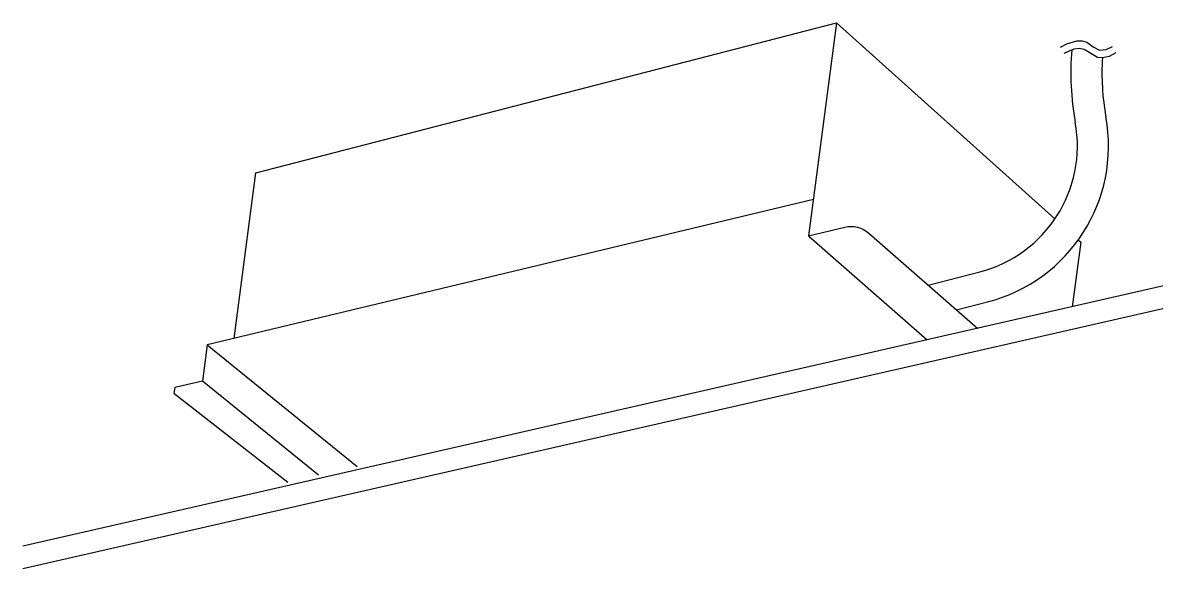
# Model space of a CAD drawing. Header units: millimetres. Extents: x 14 to 828, y 15 to 581.
# Drawn here: x 307.87 to 331.41, y 490.3 to 501.64 of the extents above; entities that cross this region are included whole.
import ezdxf

# ---------------------------------------------------------------- set-up
doc = ezdxf.new("R2010")
doc.units = ezdxf.units.MM
doc.header["$LTSCALE"] = 0.2
doc.layers.add('1_シンボル', color=2, linetype='Continuous')

msp = doc.modelspace()

# ---------------------------------------------------------------- linework, layer by layer
at = {"layer": '1_シンボル', "color": 7}
for points in [[(312.26, 495.078), (312.713, 498.519), (324.775, 501.638), (329.307, 497.561)], [(329.424, 501.132), (329.553, 501.198), (329.766, 501.259), (329.871, 501.259), (329.969, 501.231), (330.102, 501.139), (330.237, 501.067), (330.374, 501.08), (330.504, 501.145)], [(329.5, 501.003), (329.706, 501.092), (329.815, 501.107), (329.918, 501.09), (330.19, 500.925), (330.287, 500.912), (330.441, 500.946), (330.583, 501.017)], [(324.292, 497.966), (311.702, 494.944), (314.818, 492.422)], [(337.964, 497.631), (307.87, 490.764)], [(307.87, 490.304), (338.26, 497.233)], [(324.199, 497.205), (326.658, 495.051)], [(329.791, 497.125), (329.843, 497.078), (329.667, 495.738)], [(327.265, 495.671), (327.91, 495.838)], [(311.702, 494.944), (311.603, 494.189)], [(314.013, 492.239), (311.603, 494.189), (311.033, 494.057), (311.007, 493.945), (313.378, 492.094)]]:
    msp.add_lwpolyline(points, dxfattribs=at)
for points in [[(324.775, 501.638), (324.192, 497.211), (324.942, 497.391, -0.243387), (325.442, 497.268), (327.706, 495.284)], [(329.658, 501.077, 0.066452), (329.731, 499.569)], [(330.294, 500.912, 0.060975), (330.367, 499.685)], [(327.91, 495.838, 0.393283), (330.367, 499.685)], [(326.676, 496.187), (327.748, 496.464, 0.393283), (329.731, 499.569)]]:
    msp.add_lwpolyline(points, format="xyb", dxfattribs=at)

doc.saveas('drawing.dxf')
